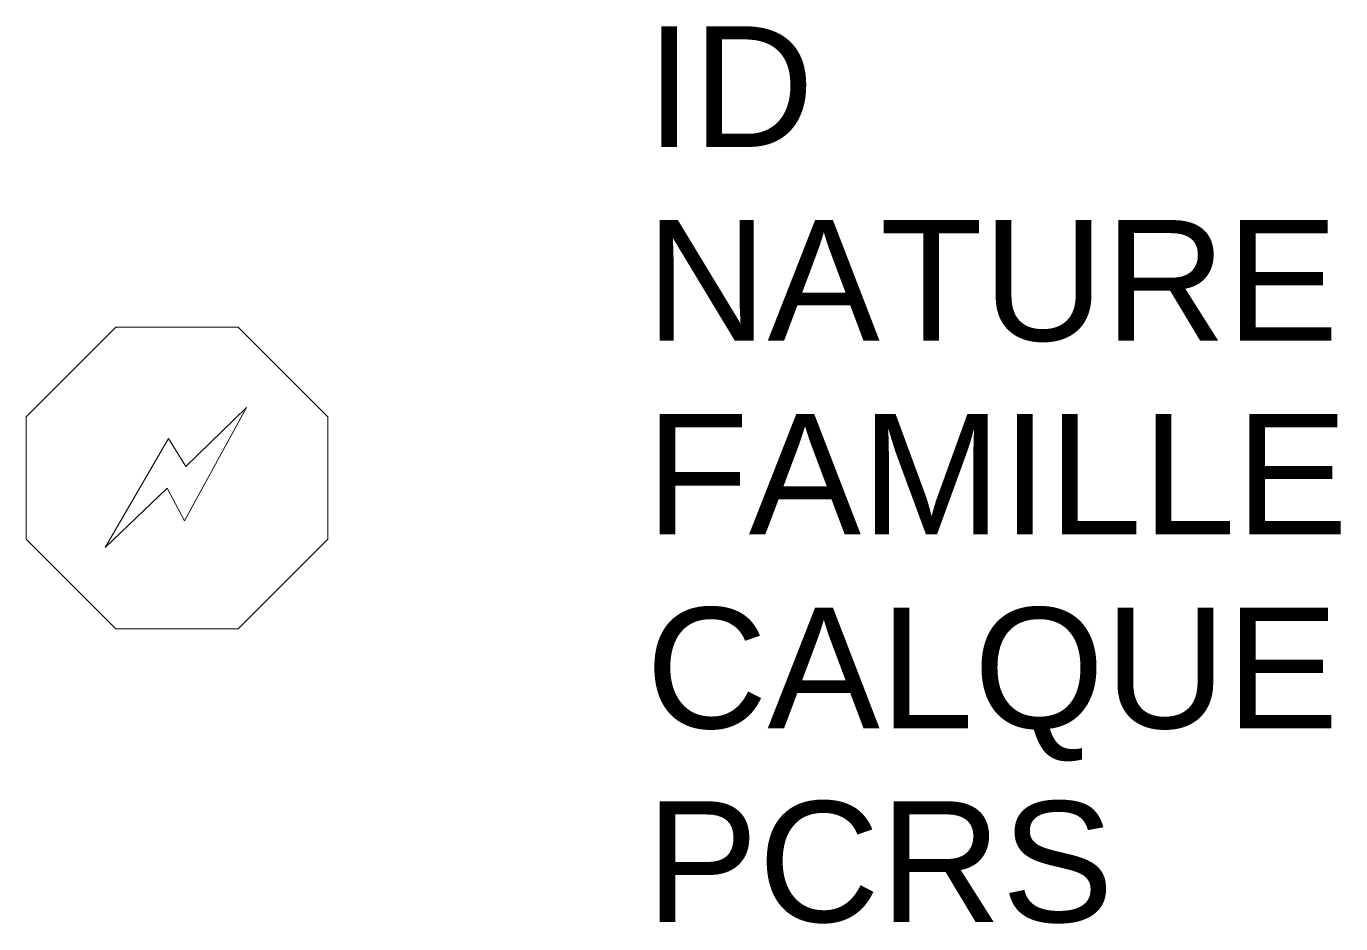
# Model space of a CAD drawing. Header units: metres. Extents: x 3079.8 to 3081.98, y 1848.82 to 1850.31.
import ezdxf

# ---------------------------------------------------------------- set-up
doc = ezdxf.new("R2010")
doc.units = ezdxf.units.M
doc.linetypes.add('Socle_Continu', pattern=[2.5, 2.5, 0])
doc.layers.add('ELECT_SCS', color=1, linetype='Socle_Continu', lineweight=13)
doc.styles.get("Standard").update_dxf_attribs({"font": 'arial.ttf'})

msp = doc.modelspace()

# ---------------------------------------------------------------- linework, layer by layer
at = {"layer": 'ELECT_SCS', "linetype": 'Socle_Continu', "flags": 128}
msp.add_lwpolyline([(3079.7992, 1849.458), (3079.7992, 1849.6611), (3079.9477, 1849.8095), (3080.1508, 1849.8095), (3080.2992, 1849.6611), (3080.2992, 1849.458), (3080.1508, 1849.3095), (3079.9477, 1849.3095)], close=True, dxfattribs=at)
msp.add_lwpolyline([(3079.9303, 1849.4443), (3080.035, 1849.6252), (3080.064, 1849.5786), (3080.1643, 1849.6763), (3080.0615, 1849.4884), (3080.0331, 1849.5426), (3079.9303, 1849.4443)], dxfattribs=at)

# ---------------------------------------------------------------- texts
at = {"layer": 'ELECT_SCS', "linetype": 'Socle_Continu', "flags": 9}
for tag, p, s in [('ID', (3080.8266, 1850.1086), 'FP_0401'), ('NATURE', (3080.8266, 1849.7873), 'Poteau électrique'), ('FAMILLE', (3080.8266, 1849.466), 'Electricité'), ('CALQUE', (3080.8266, 1849.1447), 'ELECT_SCS'), ('PCRS', (3080.8266, 1848.8235), 'AffleurantSymbole')]:
    msp.add_attdef(tag, p, s, height=0.2, dxfattribs=at)

doc.saveas('drawing.dxf')
